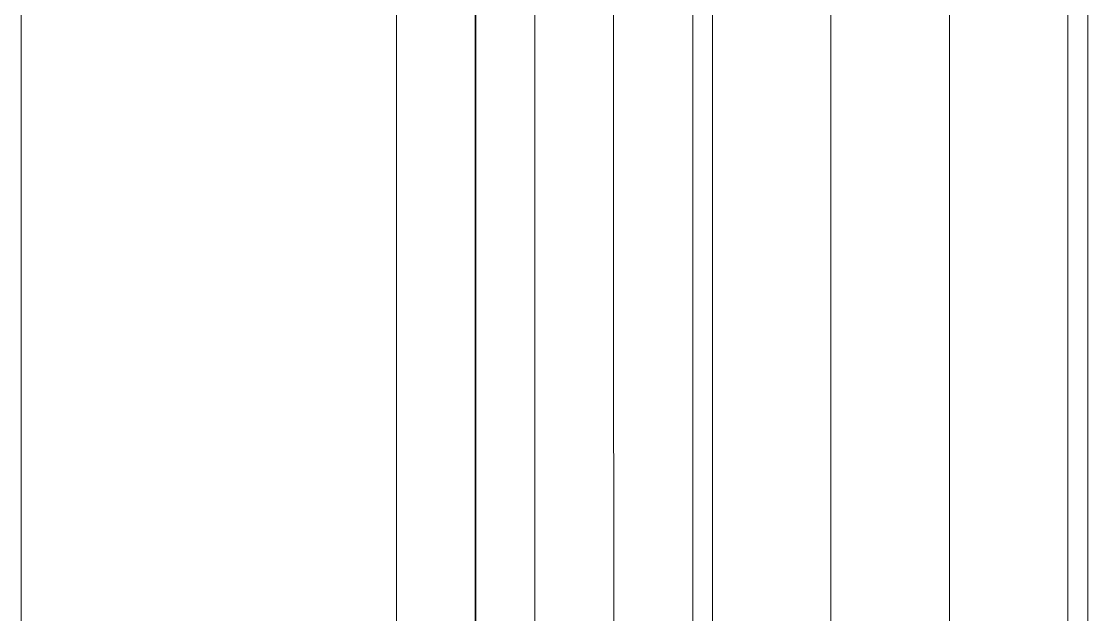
# Model space of a CAD drawing. Extents: x -1281 to 23780, y 0 to 7214.
# Drawn here: x 7073.5 to 7127.5, y 1598 to 1628.1 of the extents above; entities that cross this region are included whole.
import ezdxf

# ---------------------------------------------------------------- set-up
doc = ezdxf.new("R2010")
doc.units = 0
doc.header["$LTSCALE"] = 25
doc.header["$MEASUREMENT"] = 0
for name, color, linetype, lineweight in [('06D', 9, 'Continuous', 9), ('10', 9, 'Continuous', 9), ('11', 9, 'Continuous', 9), ('33', 9, 'BATTING', 9)]:
    doc.layers.add(name, color=color, linetype=linetype, lineweight=lineweight)
doc.linetypes.add('BATTING', pattern='A,0.0001,-0.1,[134,ltypeshp.shx,S=0.1,R=0,X=-0.1,Y=0],-0.2,[134,ltypeshp.shx,S=0.1,R=180,X=0.1,Y=0],-0.1', length=0.4001)

msp = doc.modelspace()

# ---------------------------------------------------------------- linework, layer by layer
at = {"layer": '06D'}
for points in [[(7092.5, 1572.912), (7092.5, 1701.52)], [(7107.5, 1575), (7099.5, 1575), (7099.5, 1700), (7107.5, 1700)], [(7114.5, 1699), (7114.5, 1582), (7120.5, 1582), (7120.5, 1699)]]:
    msp.add_lwpolyline(points, dxfattribs=at)
at = {"layer": '10'}
msp.add_line((7073.5, 861.676), (7073.5, 2859), dxfattribs=at)
at = {"layer": '10', "const_width": 0.1}
msp.add_lwpolyline([(7096.5, 1568.37), (7096.5, 1706.448)], dxfattribs=at)
at = {"layer": '11'}
msp.add_lwpolyline([(7107.5, 1700), (7107.5, 1575), (7127.5, 1575), (7127.5, 1700), (7107.5, 1700)], dxfattribs=at)
msp.add_lwpolyline([(7108.5, 1699), (7108.5, 1576), (7126.5, 1576), (7126.5, 1699)], close=True, dxfattribs=at)
at = {"layer": '33', "ltscale": 0.4}
msp.add_lwpolyline([(7103.477, 1701.52), (7103.498, 1574.47), (7103.498, 1574.47)], dxfattribs=at)

doc.saveas('drawing.dxf')
